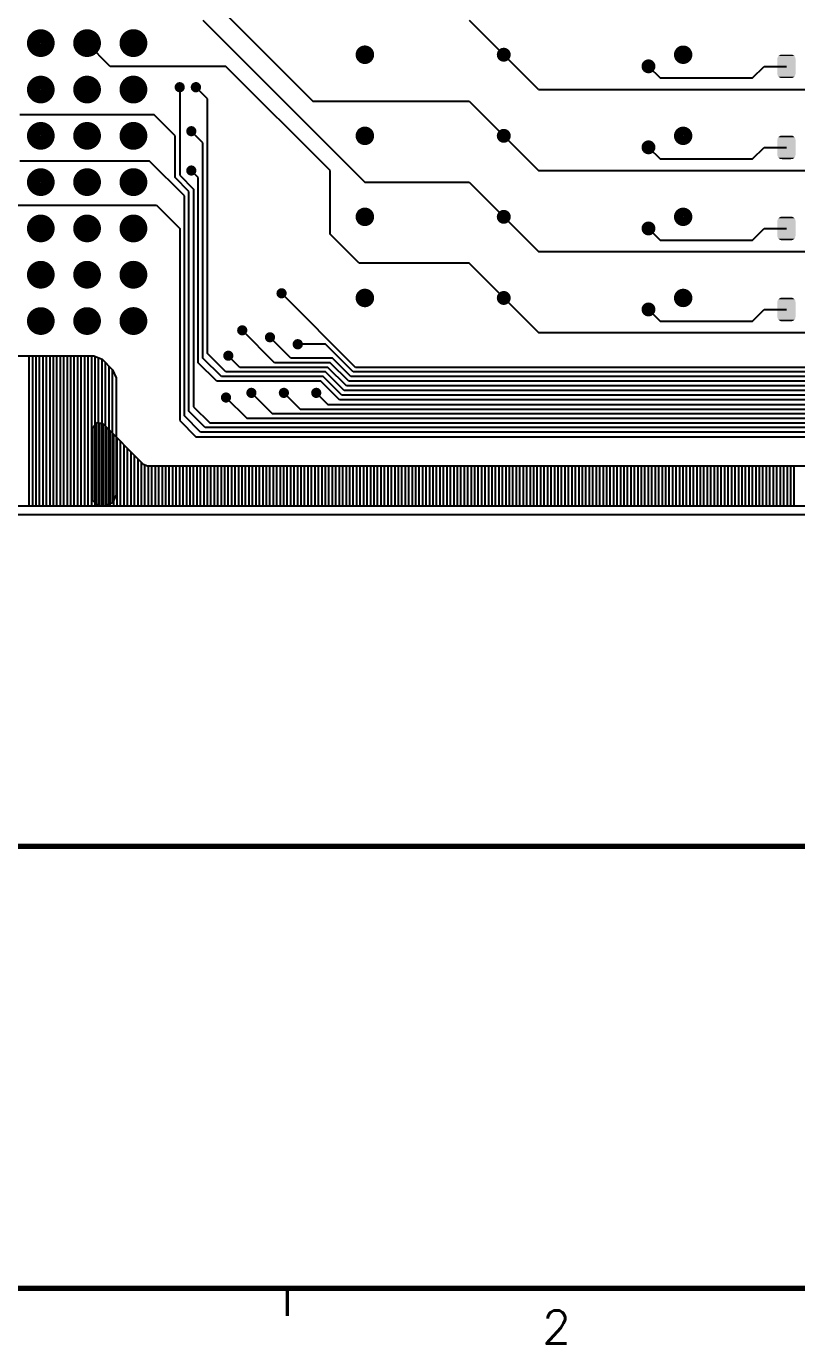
# Model space of a CAD drawing. Extents: x 295 to 953, y 10 to 290.
# Drawn here: x 517.1 to 586.8, y 10 to 129.2 of the extents above; entities that cross this region are included whole.
import ezdxf
from ezdxf.enums import TextEntityAlignment as Align

# ---------------------------------------------------------------- set-up
doc = ezdxf.new("R2010")
doc.units = 0
doc.header["$LTSCALE"] = 5
doc.header["$MEASUREMENT"] = 0
doc.layers.get('0').update_dxf_attribs({"linetype": 'CONTINUOUS', "lineweight": 25})
doc.layers.add('6', color=6, linetype='CONTINUOUS', lineweight=13)
for name, color, linetype in [('DV-INT-A3_BOT', 7, 'CONTINUOUS'), ('문자', 4, 'CONTINUOUS'), ('테두리', 3, 'CONTINUOUS')]:
    doc.layers.add(name, color=color, linetype=linetype)
doc.styles.get("Standard").update_dxf_attribs({"font": 'simplex.shx'})
doc.styles.add('굴림체', font='')
doc.styles.get('굴림체').set_extended_font_data('GulimChe')

# ---------------------------------------------------------------- blocks, each defined once
blk = doc.blocks.new('C')
at = {"layer": '테두리'}
for points, const_width in [([(15, 285), (15, 15), (405, 15), (405, 285), (15, 285)], 0.5), ([(15, 55), (405, 55)], 0.5), ([(63.75, 12.5), (63.75, 15)], 0.3)]:
    blk.add_lwpolyline(points, dxfattribs=dict(at, const_width=const_width))
at = {"layer": '문자'}
blk.add_text('2', height=3, dxfattribs=at).set_placement((88.12, 11.5), align=Align.MIDDLE)

msp = doc.modelspace()

# ---------------------------------------------------------------- linework, layer by layer
for points, const_width in [([(519.04, 127.69, -1), (517.79, 127.69, -1)], 1.26), ([(523.23, 127.69, -1), (521.98, 127.69, -1)], 1.26), ([(527.43, 127.69, -1), (526.17, 127.69, -1)], 1.26), ([(548.17, 126.64, -1), (547.33, 126.64, -1)], 0.838), ([(560.64, 126.64, -1), (560.01, 126.64, -1)], 0.629), ([(576.98, 126.64, -1), (576.15, 126.64, -1)], 0.838), ([(573.74, 125.59, -1), (573.11, 125.59, -1)], 0.629), ([(519.04, 123.49, -1), (517.79, 123.49, -1)], 1.26), ([(523.23, 123.49, -1), (521.98, 123.49, -1)], 1.26), ([(527.43, 123.49, -1), (526.17, 123.49, -1)], 1.26), ([(531.22, 123.7, -1), (530.76, 123.7, -1)], 0.461), ([(532.69, 123.7, -1), (532.22, 123.7, -1)], 0.461), ([(519.04, 119.3, -1), (517.79, 119.3, -1)], 1.26), ([(523.23, 119.3, -1), (521.98, 119.3, -1)], 1.26), ([(527.43, 119.3, -1), (526.17, 119.3, -1)], 1.26), ([(532.27, 119.72, -1), (531.81, 119.72, -1)], 0.461), ([(548.17, 119.3, -1), (547.33, 119.3, -1)], 0.838), ([(560.64, 119.3, -1), (560.01, 119.3, -1)], 0.629), ([(576.98, 119.3, -1), (576.15, 119.3, -1)], 0.838), ([(573.74, 118.26, -1), (573.11, 118.26, -1)], 0.629), ([(519.04, 115.11, -1), (517.79, 115.11, -1)], 1.26), ([(523.23, 115.11, -1), (521.98, 115.11, -1)], 1.26), ([(527.43, 115.11, -1), (526.17, 115.11, -1)], 1.26), ([(532.27, 116.16, -1), (531.81, 116.16, -1)], 0.461), ([(519.04, 110.92, -1), (517.79, 110.92, -1)], 1.26), ([(523.23, 110.92, -1), (521.98, 110.92, -1)], 1.26), ([(527.43, 110.92, -1), (526.17, 110.92, -1)], 1.26), ([(548.17, 111.97, -1), (547.33, 111.97, -1)], 0.838), ([(560.64, 111.97, -1), (560.01, 111.97, -1)], 0.629), ([(576.98, 111.97, -1), (576.15, 111.97, -1)], 0.838), ([(573.74, 110.92, -1), (573.11, 110.92, -1)], 0.629), ([(519.04, 106.73, -1), (517.79, 106.73, -1)], 1.26), ([(523.23, 106.73, -1), (521.98, 106.73, -1)], 1.26), ([(527.43, 106.73, -1), (526.17, 106.73, -1)], 1.26), ([(540.44, 105.05, -1), (539.98, 105.05, -1)], 0.461), ([(548.17, 104.63, -1), (547.33, 104.63, -1)], 0.838), ([(560.64, 104.63, -1), (560.01, 104.63, -1)], 0.629), ([(576.98, 104.63, -1), (576.15, 104.63, -1)], 0.838), ([(519.04, 102.54, -1), (517.79, 102.54, -1)], 1.26), ([(523.23, 102.54, -1), (521.98, 102.54, -1)], 1.26), ([(527.43, 102.54, -1), (526.17, 102.54, -1)], 1.26), ([(573.74, 103.59, -1), (573.11, 103.59, -1)], 0.629), ([(536.88, 101.7, -1), (536.42, 101.7, -1)], 0.461), ([(539.39, 101.07, -1), (538.93, 101.07, -1)], 0.461), ([(541.91, 100.44, -1), (541.44, 100.44, -1)], 0.461), ([(535.62, 99.4, -1), (535.16, 99.4, -1)], 0.461), ([(535.41, 95.62, -1), (534.95, 95.62, -1)], 0.461), ([(537.71, 96.04, -1), (537.25, 96.04, -1)], 0.461), ([(540.65, 96.04, -1), (540.19, 96.04, -1)], 0.461), ([(543.58, 96.04, -1), (543.12, 96.04, -1)], 0.461)]:
    msp.add_lwpolyline(points, format="xyb", close=True, dxfattribs=dict(const_width=const_width))
for points in [[(586.73, 126.31), (586.72, 126.37), (585.1, 126.31), (585.11, 126.37)], [(586.72, 126.37), (586.7, 126.42), (585.11, 126.37), (585.13, 126.42)], [(586.7, 126.42), (586.67, 126.47), (585.13, 126.42), (585.16, 126.47)], [(586.67, 126.47), (586.64, 126.52), (585.16, 126.47), (585.2, 126.52)], [(586.64, 126.52), (586.59, 126.56), (585.2, 126.52), (585.24, 126.56)], [(586.59, 126.56), (586.55, 126.59), (585.24, 126.56), (585.29, 126.59)], [(586.55, 126.59), (586.49, 126.62), (585.29, 126.59), (585.34, 126.62)], [(586.49, 126.62), (586.44, 126.64), (585.34, 126.62), (585.4, 126.64)], [(586.44, 126.64), (586.36, 126.66), (585.4, 126.64), (585.45, 126.66)], [(586.36, 126.66), (586.33, 126.66), (585.45, 126.66), (585.5, 126.66)], [(586.74, 126.25), (586.73, 126.31), (585.09, 126.25), (585.1, 126.31)], [(586.74, 124.93), (586.74, 126.25), (585.09, 124.93), (585.09, 126.25)], [(586.73, 124.87), (586.74, 124.93), (585.1, 124.87), (585.09, 124.93)], [(586.72, 124.81), (586.73, 124.87), (585.11, 124.81), (585.1, 124.87)], [(586.7, 124.76), (586.72, 124.81), (585.13, 124.76), (585.11, 124.81)], [(586.67, 124.71), (586.7, 124.76), (585.16, 124.71), (585.13, 124.76)], [(586.63, 124.66), (586.67, 124.71), (585.19, 124.66), (585.16, 124.71)], [(586.6, 124.62), (586.63, 124.66), (585.24, 124.62), (585.19, 124.66)], [(586.54, 124.59), (586.6, 124.62), (585.28, 124.59), (585.24, 124.62)], [(586.5, 124.56), (586.54, 124.59), (585.34, 124.56), (585.28, 124.59)], [(586.43, 124.54), (586.5, 124.56), (585.39, 124.54), (585.34, 124.56)], [(586.38, 124.52), (586.43, 124.54), (585.47, 124.52), (585.39, 124.54)], [(586.33, 124.52), (586.38, 124.52), (585.5, 124.52), (585.47, 124.52)], [(586.64, 119.18), (586.59, 119.23), (585.2, 119.18), (585.24, 119.23)], [(586.59, 119.23), (586.55, 119.26), (585.24, 119.23), (585.29, 119.26)], [(586.55, 119.26), (586.49, 119.29), (585.29, 119.26), (585.34, 119.29)], [(586.49, 119.29), (586.44, 119.31), (585.34, 119.29), (585.4, 119.31)], [(586.44, 119.31), (586.36, 119.32), (585.4, 119.31), (585.45, 119.32)], [(586.36, 119.32), (586.33, 119.33), (585.45, 119.32), (585.5, 119.33)], [(586.74, 118.92), (586.73, 118.97), (585.09, 118.92), (585.1, 118.97)], [(586.74, 117.6), (586.74, 118.92), (585.09, 117.6), (585.09, 118.92)], [(586.73, 118.97), (586.72, 119.03), (585.1, 118.97), (585.11, 119.03)], [(586.72, 119.03), (586.7, 119.08), (585.11, 119.03), (585.13, 119.08)], [(586.7, 119.08), (586.67, 119.14), (585.13, 119.08), (585.16, 119.14)], [(586.67, 119.14), (586.64, 119.18), (585.16, 119.14), (585.2, 119.18)], [(586.73, 117.54), (586.74, 117.6), (585.1, 117.54), (585.09, 117.6)], [(586.72, 117.48), (586.73, 117.54), (585.11, 117.48), (585.1, 117.54)], [(586.7, 117.43), (586.72, 117.48), (585.13, 117.43), (585.11, 117.48)], [(586.67, 117.37), (586.7, 117.43), (585.16, 117.37), (585.13, 117.43)], [(586.63, 117.33), (586.67, 117.37), (585.19, 117.33), (585.16, 117.37)], [(586.6, 117.28), (586.63, 117.33), (585.24, 117.28), (585.19, 117.33)], [(586.54, 117.25), (586.6, 117.28), (585.28, 117.25), (585.24, 117.28)], [(586.5, 117.22), (586.54, 117.25), (585.34, 117.22), (585.28, 117.25)], [(586.43, 117.2), (586.5, 117.22), (585.39, 117.2), (585.34, 117.22)], [(586.38, 117.19), (586.43, 117.2), (585.47, 117.19), (585.39, 117.2)], [(586.33, 117.19), (586.38, 117.19), (585.5, 117.19), (585.47, 117.19)], [(586.33, 117.18), (586.33, 117.19), (585.5, 117.18), (585.5, 117.19)], [(586.74, 111.58), (586.73, 111.64), (585.09, 111.58), (585.1, 111.64)], [(586.74, 110.26), (586.74, 111.58), (585.09, 110.26), (585.09, 111.58)], [(586.73, 111.64), (586.72, 111.7), (585.1, 111.64), (585.11, 111.7)], [(586.72, 111.7), (586.7, 111.75), (585.11, 111.7), (585.13, 111.75)], [(586.7, 111.75), (586.67, 111.8), (585.13, 111.75), (585.16, 111.8)], [(586.67, 111.8), (586.64, 111.85), (585.16, 111.8), (585.2, 111.85)], [(586.64, 111.85), (586.59, 111.89), (585.2, 111.85), (585.24, 111.89)], [(586.59, 111.89), (586.55, 111.93), (585.24, 111.89), (585.29, 111.93)], [(586.55, 111.93), (586.49, 111.95), (585.29, 111.93), (585.34, 111.95)], [(586.49, 111.95), (586.44, 111.97), (585.34, 111.95), (585.4, 111.97)], [(586.44, 111.97), (586.36, 111.99), (585.4, 111.97), (585.45, 111.99)], [(586.36, 111.99), (586.33, 111.99), (585.45, 111.99), (585.5, 111.99)], [(586.73, 110.21), (586.74, 110.26), (585.1, 110.21), (585.09, 110.26)], [(586.72, 110.15), (586.73, 110.21), (585.11, 110.15), (585.1, 110.21)], [(586.7, 110.09), (586.72, 110.15), (585.13, 110.09), (585.11, 110.15)], [(586.67, 110.04), (586.7, 110.09), (585.16, 110.04), (585.13, 110.09)], [(586.63, 109.99), (586.67, 110.04), (585.19, 109.99), (585.16, 110.04)], [(586.6, 109.95), (586.63, 109.99), (585.24, 109.95), (585.19, 109.99)], [(586.54, 109.92), (586.6, 109.95), (585.28, 109.92), (585.24, 109.95)], [(586.5, 109.89), (586.54, 109.92), (585.34, 109.89), (585.28, 109.92)], [(586.43, 109.87), (586.5, 109.89), (585.39, 109.87), (585.34, 109.89)], [(586.38, 109.85), (586.43, 109.87), (585.47, 109.85), (585.39, 109.87)], [(586.33, 109.85), (586.38, 109.85), (585.5, 109.85), (585.47, 109.85)], [(586.74, 104.25), (586.73, 104.3), (585.09, 104.25), (585.1, 104.3)], [(586.74, 102.93), (586.74, 104.25), (585.09, 102.93), (585.09, 104.25)], [(586.73, 104.3), (586.72, 104.36), (585.1, 104.3), (585.11, 104.36)], [(586.72, 104.36), (586.7, 104.41), (585.11, 104.36), (585.13, 104.41)], [(586.7, 104.41), (586.67, 104.47), (585.13, 104.41), (585.16, 104.47)], [(586.67, 104.47), (586.64, 104.51), (585.16, 104.47), (585.2, 104.51)], [(586.64, 104.51), (586.59, 104.56), (585.2, 104.51), (585.24, 104.56)], [(586.59, 104.56), (586.55, 104.59), (585.24, 104.56), (585.29, 104.59)], [(586.55, 104.59), (586.49, 104.62), (585.29, 104.59), (585.34, 104.62)], [(586.49, 104.62), (586.44, 104.64), (585.34, 104.62), (585.4, 104.64)], [(586.44, 104.64), (586.36, 104.65), (585.4, 104.64), (585.45, 104.65)], [(586.36, 104.65), (586.33, 104.66), (585.45, 104.65), (585.5, 104.66)], [(586.73, 102.87), (586.74, 102.93), (585.1, 102.87), (585.09, 102.93)], [(586.72, 102.81), (586.73, 102.87), (585.11, 102.81), (585.1, 102.87)], [(586.7, 102.76), (586.72, 102.81), (585.13, 102.76), (585.11, 102.81)], [(586.67, 102.7), (586.7, 102.76), (585.16, 102.7), (585.13, 102.76)], [(586.63, 102.66), (586.67, 102.7), (585.19, 102.66), (585.16, 102.7)], [(586.6, 102.62), (586.63, 102.66), (585.24, 102.62), (585.19, 102.66)], [(586.54, 102.58), (586.6, 102.62), (585.28, 102.58), (585.24, 102.62)], [(586.5, 102.55), (586.54, 102.58), (585.34, 102.55), (585.28, 102.58)], [(586.43, 102.53), (586.5, 102.55), (585.39, 102.53), (585.34, 102.55)], [(586.38, 102.52), (586.43, 102.53), (585.47, 102.52), (585.39, 102.53)], [(586.33, 102.52), (586.38, 102.52), (585.5, 102.52), (585.47, 102.52)], [(586.33, 102.51), (586.33, 102.52), (585.5, 102.51), (585.5, 102.52)]]:
    msp.add_solid(points)
at = {"layer": 'DV-INT-A3_BOT'}
for p, q in [((531.51, 133.97), (543.04, 122.45)), ((533.08, 129.78), (547.75, 115.11)), ((557.18, 129.78), (560.33, 126.64)), ((524.7, 125.59), (522.61, 127.69)), ((563.47, 123.49), (560.33, 126.64)), ((535.18, 125.59), (524.7, 125.59)), ((544.61, 116.16), (535.18, 125.59)), ((573.42, 125.59), (574.47, 124.54)), ((582.85, 124.54), (583.9, 125.59)), ((583.9, 125.59), (585.92, 125.59)), ((574.47, 124.54), (582.85, 124.54)), ((530.99, 123.7), (530.99, 115.74)), ((533.5, 122.66), (532.46, 123.7)), ((563.47, 123.49), (616.63, 123.49)), ((533.5, 99.61), (533.5, 122.66)), ((543.04, 122.45), (557.18, 122.45)), ((557.18, 122.45), (560.33, 119.3)), ((528.68, 121.19), (516.53, 121.19)), ((530.57, 119.3), (528.68, 121.19)), ((530.57, 115.53), (530.57, 119.3)), ((533.08, 118.67), (532.04, 119.72)), ((560.33, 119.3), (563.47, 116.16)), ((533.08, 99.19), (533.08, 118.67)), ((573.42, 118.26), (574.47, 117.21)), ((582.85, 117.21), (583.9, 118.26)), ((583.9, 118.26), (585.92, 118.26)), ((528.26, 117), (516.53, 117)), ((531.41, 113.86), (528.26, 117)), ((574.47, 117.21), (582.85, 117.21)), ((530.99, 115.74), (532.25, 114.48)), ((532.66, 115.53), (532.04, 116.16)), ((544.61, 110.4), (544.61, 116.16)), ((563.47, 116.16), (616.63, 116.16)), ((531.83, 114.27), (530.57, 115.53)), ((532.25, 114.48), (532.25, 94.79)), ((532.66, 98.77), (532.66, 115.53)), ((547.75, 115.11), (557.18, 115.11)), ((557.18, 115.11), (560.33, 111.97)), ((531.41, 93.95), (531.41, 113.86)), ((531.83, 94.37), (531.83, 114.27)), ((516.32, 113.02), (528.89, 113.02)), ((528.89, 113.02), (530.99, 110.92)), ((530.99, 110.92), (530.99, 93.53)), ((560.33, 111.97), (563.47, 108.83)), ((573.42, 110.92), (574.47, 109.87)), ((582.85, 109.87), (583.9, 110.92)), ((583.9, 110.92), (585.92, 110.92)), ((547.23, 107.78), (544.61, 110.4)), ((574.47, 109.87), (582.85, 109.87)), ((563.47, 108.83), (616.63, 108.83)), ((557.18, 107.78), (547.23, 107.78)), ((560.33, 104.63), (557.18, 107.78)), ((546.91, 98.35), (540.21, 105.05)), ((560.33, 104.63), (563.47, 101.49)), ((573.42, 103.59), (574.47, 102.54)), ((574.47, 102.54), (582.85, 102.54)), ((582.85, 102.54), (583.9, 103.59)), ((583.9, 103.59), (585.92, 103.59)), ((539.58, 98.77), (536.65, 101.7)), ((563.47, 101.49), (616.63, 101.49)), ((541.05, 99.19), (539.16, 101.07)), ((544.19, 100.44), (541.68, 100.44)), ((546.7, 97.93), (544.19, 100.44)), ((511.51, 99.4), (523.22, 99.39)), ((517.37, 85.78), (517.37, 99.39)), ((517.68, 85.78), (517.68, 99.39)), ((518, 85.78), (518, 99.39)), ((518.31, 85.78), (518.31, 99.39)), ((518.62, 85.78), (518.62, 99.39)), ((518.94, 85.78), (518.94, 99.39)), ((519.25, 85.78), (519.25, 99.39)), ((519.57, 85.78), (519.57, 99.39)), ((519.88, 85.78), (519.88, 99.39)), ((520.2, 85.78), (520.2, 99.39)), ((520.51, 85.78), (520.51, 99.39)), ((520.82, 85.78), (520.82, 99.39)), ((521.14, 85.78), (521.14, 99.39)), ((521.45, 85.78), (521.45, 99.39)), ((521.77, 85.78), (521.77, 99.39)), ((522.08, 85.78), (522.08, 99.39)), ((522.4, 85.78), (522.4, 99.39)), ((522.71, 85.78), (522.71, 99.39)), ((523.03, 85.78), (523.03, 99.39)), ((523.22, 99.39), (523.96, 99.09)), ((523.34, 85.78), (523.34, 99.35)), ((523.65, 85.78), (523.65, 99.22)), ((523.96, 99.09), (524.92, 98.13)), ((523.97, 85.78), (523.97, 99.08)), ((534.76, 97.51), (533.08, 99.19)), ((535.18, 97.93), (533.5, 99.61)), ((536.44, 98.35), (535.39, 99.4)), ((544.82, 99.19), (541.05, 99.19)), ((546.49, 97.51), (544.82, 99.19)), ((524.28, 85.82), (524.28, 98.76)), ((524.6, 85.95), (524.6, 98.45)), ((524.91, 86.08), (524.91, 98.13)), ((524.92, 98.13), (525.23, 97.39)), ((534.34, 97.09), (532.66, 98.77)), ((544.19, 97.93), (535.18, 97.93)), ((544.4, 98.35), (536.44, 98.35)), ((544.61, 98.77), (539.58, 98.77)), ((545.87, 96.25), (544.19, 97.93)), ((546.08, 96.67), (544.4, 98.35)), ((546.29, 97.09), (544.61, 98.77)), ((795.86, 97.93), (546.7, 97.93)), ((794.6, 98.35), (546.91, 98.35)), ((525.23, 97.39), (525.23, 95.73)), ((543.77, 97.09), (534.34, 97.09)), ((543.98, 97.51), (534.76, 97.51)), ((545.45, 95.41), (543.77, 97.09)), ((545.66, 95.83), (543.98, 97.51)), ((799.63, 96.67), (546.08, 96.67)), ((798.37, 97.09), (546.29, 97.09)), ((797.12, 97.51), (546.49, 97.51)), ((525.23, 95.73), (525.23, 92.06)), ((535.18, 95.62), (537.07, 93.74)), ((537.48, 96.04), (539.37, 94.16)), ((540.42, 96.04), (541.88, 94.58)), ((543.35, 96.04), (544.4, 95)), ((803.4, 95.41), (545.45, 95.41)), ((802.15, 95.83), (545.66, 95.83)), ((800.89, 96.25), (545.87, 96.25)), ((533.29, 92.9), (531.83, 94.37)), ((532.25, 94.79), (533.71, 93.32)), ((541.88, 94.58), (843.22, 94.58)), ((544.4, 95), (842.8, 95)), ((523.13, 92.89), (523.45, 93.37)), ((523.44, 85.98), (523.44, 93.36)), ((523.45, 93.37), (524.02, 93.26)), ((523.76, 85.77), (523.76, 93.31)), ((524.02, 93.26), (527.69, 89.59)), ((524.07, 85.77), (524.07, 93.21)), ((530.99, 93.53), (532.46, 92.06)), ((532.87, 92.48), (531.41, 93.95)), ((533.71, 93.32), (844.47, 93.32)), ((537.07, 93.74), (844.06, 93.74)), ((539.37, 94.16), (843.64, 94.16)), ((523.13, 86.3), (523.13, 92.89)), ((523.13, 86.3), (523.13, 92.89)), ((524.39, 85.77), (524.39, 92.9)), ((524.7, 85.77), (524.7, 92.59)), ((525.02, 85.77), (525.02, 92.27)), ((525.23, 92.06), (525.23, 89.97)), ((525.33, 85.77), (525.33, 91.95)), ((532.46, 92.06), (845.73, 92.06)), ((845.31, 92.48), (532.87, 92.48)), ((844.89, 92.9), (533.29, 92.9)), ((525.64, 85.77), (525.64, 91.64)), ((525.96, 85.77), (525.96, 91.32)), ((526.27, 85.77), (526.27, 91.01)), ((526.59, 85.77), (526.59, 90.7)), ((525.23, 89.97), (525.23, 86.82)), ((526.9, 85.77), (526.9, 90.38)), ((527.22, 85.77), (527.22, 90.07)), ((527.53, 85.77), (527.53, 89.75)), ((527.69, 89.59), (528.06, 89.44)), ((527.84, 85.77), (527.84, 89.53)), ((528.06, 89.44), (534.66, 89.44)), ((528.16, 85.77), (528.16, 89.44)), ((528.47, 85.77), (528.47, 89.44)), ((528.79, 85.77), (528.79, 89.44)), ((529.1, 85.77), (529.1, 89.44)), ((529.42, 85.77), (529.42, 89.44)), ((529.73, 85.77), (529.73, 89.44)), ((530.05, 85.77), (530.05, 89.44)), ((530.36, 85.77), (530.36, 89.44)), ((530.67, 85.77), (530.67, 89.44)), ((530.99, 85.77), (530.99, 89.44)), ((531.3, 85.77), (531.3, 89.44)), ((531.62, 85.77), (531.62, 89.44)), ((531.93, 85.77), (531.93, 89.44)), ((532.25, 85.77), (532.25, 89.44)), ((532.56, 85.77), (532.56, 89.44)), ((532.87, 85.77), (532.87, 89.44)), ((533.19, 85.77), (533.19, 89.44)), ((533.5, 85.77), (533.5, 89.44)), ((533.82, 85.77), (533.82, 89.44)), ((534.13, 85.77), (534.13, 89.44)), ((534.45, 85.77), (534.45, 89.44)), ((534.66, 89.44), (535.18, 89.44)), ((534.76, 85.77), (534.76, 89.44)), ((535.07, 85.77), (535.07, 89.44)), ((535.18, 89.44), (561.37, 89.44)), ((535.39, 85.77), (535.39, 89.44)), ((535.7, 85.77), (535.7, 89.44)), ((536.02, 85.77), (536.02, 89.44)), ((536.33, 85.77), (536.33, 89.44)), ((536.65, 85.77), (536.65, 89.44)), ((536.96, 85.77), (536.96, 89.44)), ((537.27, 85.77), (537.27, 89.44)), ((537.59, 85.77), (537.59, 89.44)), ((537.9, 85.77), (537.9, 89.44)), ((538.22, 85.77), (538.22, 89.44)), ((538.53, 85.77), (538.53, 89.44)), ((538.85, 85.77), (538.85, 89.44)), ((539.16, 85.77), (539.16, 89.44)), ((539.47, 85.77), (539.47, 89.44)), ((539.79, 85.77), (539.79, 89.44)), ((540.1, 85.77), (540.1, 89.44)), ((540.42, 85.77), (540.42, 89.44)), ((540.73, 85.77), (540.73, 89.44)), ((541.05, 85.77), (541.05, 89.44)), ((541.36, 85.77), (541.36, 89.44)), ((541.68, 85.77), (541.68, 89.44)), ((541.99, 85.77), (541.99, 89.44)), ((542.3, 85.77), (542.3, 89.44)), ((542.62, 85.77), (542.62, 89.44)), ((542.93, 85.77), (542.93, 89.44)), ((543.25, 85.77), (543.25, 89.44)), ((543.56, 85.77), (543.56, 89.44)), ((543.88, 85.77), (543.88, 89.44)), ((544.19, 85.77), (544.19, 89.44)), ((544.5, 85.77), (544.5, 89.44)), ((544.82, 85.77), (544.82, 89.44)), ((545.13, 85.77), (545.13, 89.44)), ((545.45, 85.77), (545.45, 89.44)), ((545.76, 85.77), (545.76, 89.44)), ((546.08, 85.77), (546.08, 89.44)), ((546.39, 85.77), (546.39, 89.44)), ((546.7, 85.77), (546.7, 89.44)), ((547.02, 85.77), (547.02, 89.44)), ((547.33, 85.77), (547.33, 89.44)), ((547.65, 85.77), (547.65, 89.44)), ((547.96, 85.77), (547.96, 89.44)), ((548.28, 85.77), (548.28, 89.44)), ((548.59, 85.77), (548.59, 89.44)), ((548.9, 85.77), (548.9, 89.44)), ((549.22, 85.77), (549.22, 89.44)), ((549.53, 85.77), (549.53, 89.44)), ((549.85, 85.77), (549.85, 89.44)), ((550.16, 85.77), (550.16, 89.44)), ((550.48, 85.77), (550.48, 89.44)), ((550.79, 85.77), (550.79, 89.44)), ((551.1, 85.77), (551.1, 89.44)), ((551.42, 85.77), (551.42, 89.44)), ((551.73, 85.77), (551.73, 89.44)), ((552.05, 85.77), (552.05, 89.44)), ((552.36, 85.77), (552.36, 89.44)), ((552.68, 85.77), (552.68, 89.44)), ((552.99, 85.77), (552.99, 89.44)), ((553.31, 85.77), (553.31, 89.44)), ((553.62, 85.77), (553.62, 89.44)), ((553.93, 85.77), (553.93, 89.44)), ((554.25, 85.77), (554.25, 89.44)), ((554.56, 85.77), (554.56, 89.44)), ((554.88, 85.77), (554.88, 89.44)), ((555.19, 85.77), (555.19, 89.44)), ((555.51, 85.77), (555.51, 89.44)), ((555.82, 85.77), (555.82, 89.44)), ((556.13, 85.77), (556.13, 89.44)), ((556.45, 85.77), (556.45, 89.44)), ((556.76, 85.77), (556.76, 89.44)), ((557.08, 85.77), (557.08, 89.44)), ((557.39, 85.77), (557.39, 89.44)), ((557.71, 85.77), (557.71, 89.44)), ((558.02, 85.77), (558.02, 89.44)), ((558.33, 85.77), (558.33, 89.44)), ((558.65, 85.77), (558.65, 89.44)), ((558.96, 85.77), (558.96, 89.44)), ((559.28, 85.77), (559.28, 89.44)), ((559.59, 85.77), (559.59, 89.44)), ((559.91, 85.77), (559.91, 89.44)), ((560.22, 85.77), (560.22, 89.44)), ((560.53, 85.77), (560.53, 89.44)), ((560.85, 85.77), (560.85, 89.44)), ((561.16, 85.77), (561.16, 89.44)), ((561.37, 89.44), (710.15, 89.44)), ((561.48, 85.77), (561.48, 89.44)), ((561.79, 85.77), (561.79, 89.44)), ((562.11, 85.77), (562.11, 89.44)), ((562.42, 85.77), (562.42, 89.44)), ((562.73, 85.77), (562.73, 89.44)), ((563.05, 85.77), (563.05, 89.44)), ((563.36, 85.77), (563.36, 89.44)), ((563.68, 85.77), (563.68, 89.44)), ((563.99, 85.77), (563.99, 89.44)), ((564.31, 85.77), (564.31, 89.44)), ((564.62, 85.77), (564.62, 89.44)), ((564.94, 85.77), (564.94, 89.44)), ((565.25, 85.77), (565.25, 89.44)), ((565.56, 85.77), (565.56, 89.44)), ((565.88, 85.77), (565.88, 89.44)), ((566.19, 85.77), (566.19, 89.44)), ((566.51, 85.77), (566.51, 89.44)), ((566.82, 85.77), (566.82, 89.44)), ((567.14, 85.77), (567.14, 89.44)), ((567.45, 85.77), (567.45, 89.44)), ((567.76, 85.77), (567.76, 89.44)), ((568.08, 85.77), (568.08, 89.44)), ((568.39, 85.77), (568.39, 89.44)), ((568.71, 85.77), (568.71, 89.44)), ((569.02, 85.77), (569.02, 89.44)), ((569.34, 85.77), (569.34, 89.44)), ((569.65, 85.77), (569.65, 89.44)), ((569.96, 85.77), (569.96, 89.44)), ((570.28, 85.77), (570.28, 89.44)), ((570.59, 85.77), (570.59, 89.44)), ((570.91, 85.77), (570.91, 89.44)), ((571.22, 85.77), (571.22, 89.44)), ((571.54, 85.77), (571.54, 89.44)), ((571.85, 85.77), (571.85, 89.44)), ((572.16, 85.77), (572.16, 89.44)), ((572.48, 85.77), (572.48, 89.44)), ((572.79, 85.77), (572.79, 89.44)), ((573.11, 85.77), (573.11, 89.44)), ((573.42, 85.77), (573.42, 89.44)), ((573.74, 85.77), (573.74, 89.44)), ((574.05, 85.77), (574.05, 89.44)), ((574.37, 85.77), (574.37, 89.44)), ((574.68, 85.77), (574.68, 89.44)), ((574.99, 85.77), (574.99, 89.44)), ((575.31, 85.77), (575.31, 89.44)), ((575.62, 85.77), (575.62, 89.44)), ((575.94, 85.77), (575.94, 89.44)), ((576.25, 85.77), (576.25, 89.44)), ((576.57, 85.77), (576.57, 89.44)), ((576.88, 85.77), (576.88, 89.44)), ((577.19, 85.77), (577.19, 89.44)), ((577.51, 85.77), (577.51, 89.44)), ((577.82, 85.77), (577.82, 89.44)), ((578.14, 85.77), (578.14, 89.44)), ((578.45, 85.77), (578.45, 89.44)), ((578.77, 85.77), (578.77, 89.44)), ((579.08, 85.77), (579.08, 89.44)), ((579.39, 85.77), (579.39, 89.44)), ((579.71, 85.77), (579.71, 89.44)), ((580.02, 85.77), (580.02, 89.44)), ((580.34, 85.77), (580.34, 89.44)), ((580.65, 85.77), (580.65, 89.44)), ((580.97, 85.77), (580.97, 89.44)), ((581.28, 85.77), (581.28, 89.44)), ((581.59, 85.77), (581.59, 89.44)), ((581.91, 85.77), (581.91, 89.44)), ((582.22, 85.77), (582.22, 89.44)), ((582.54, 85.77), (582.54, 89.44)), ((582.85, 85.77), (582.85, 89.44)), ((583.17, 85.77), (583.17, 89.44)), ((583.48, 85.77), (583.48, 89.44)), ((583.79, 85.77), (583.79, 89.44)), ((584.11, 85.77), (584.11, 89.44)), ((584.42, 85.77), (584.42, 89.44)), ((584.74, 85.77), (584.74, 89.44)), ((585.05, 85.77), (585.05, 89.44)), ((585.37, 85.77), (585.37, 89.44)), ((585.68, 85.77), (585.68, 89.44)), ((586, 85.77), (586, 89.44)), ((586.31, 85.77), (586.31, 89.44)), ((586.62, 85.77), (586.62, 89.44)), ((523.65, 85.78), (523.13, 86.3)), ((524.92, 86.08), (524.18, 85.78)), ((525.23, 86.82), (524.92, 86.08)), ((524.18, 85.78), (509.94, 85.78)), ((863.53, 85), (510.43, 85)), ((863.95, 85.77), (523.65, 85.78))]:
    msp.add_line(p, q, dxfattribs=at)

# ---------------------------------------------------------------- block references
msp.add_blockref('C', (476.98, 0))

# ---------------------------------------------------------------- texts
at = {"layer": '6', "color": 4, "insert": (573.67, 73.54), "char_height": 3, "width": 36.962, "attachment_point": 4, "style": '굴림체'}
msp.add_mtext('{\\f굴림|b0|i0|c129;\\C7;', dxfattribs=at)

doc.saveas('drawing.dxf')
